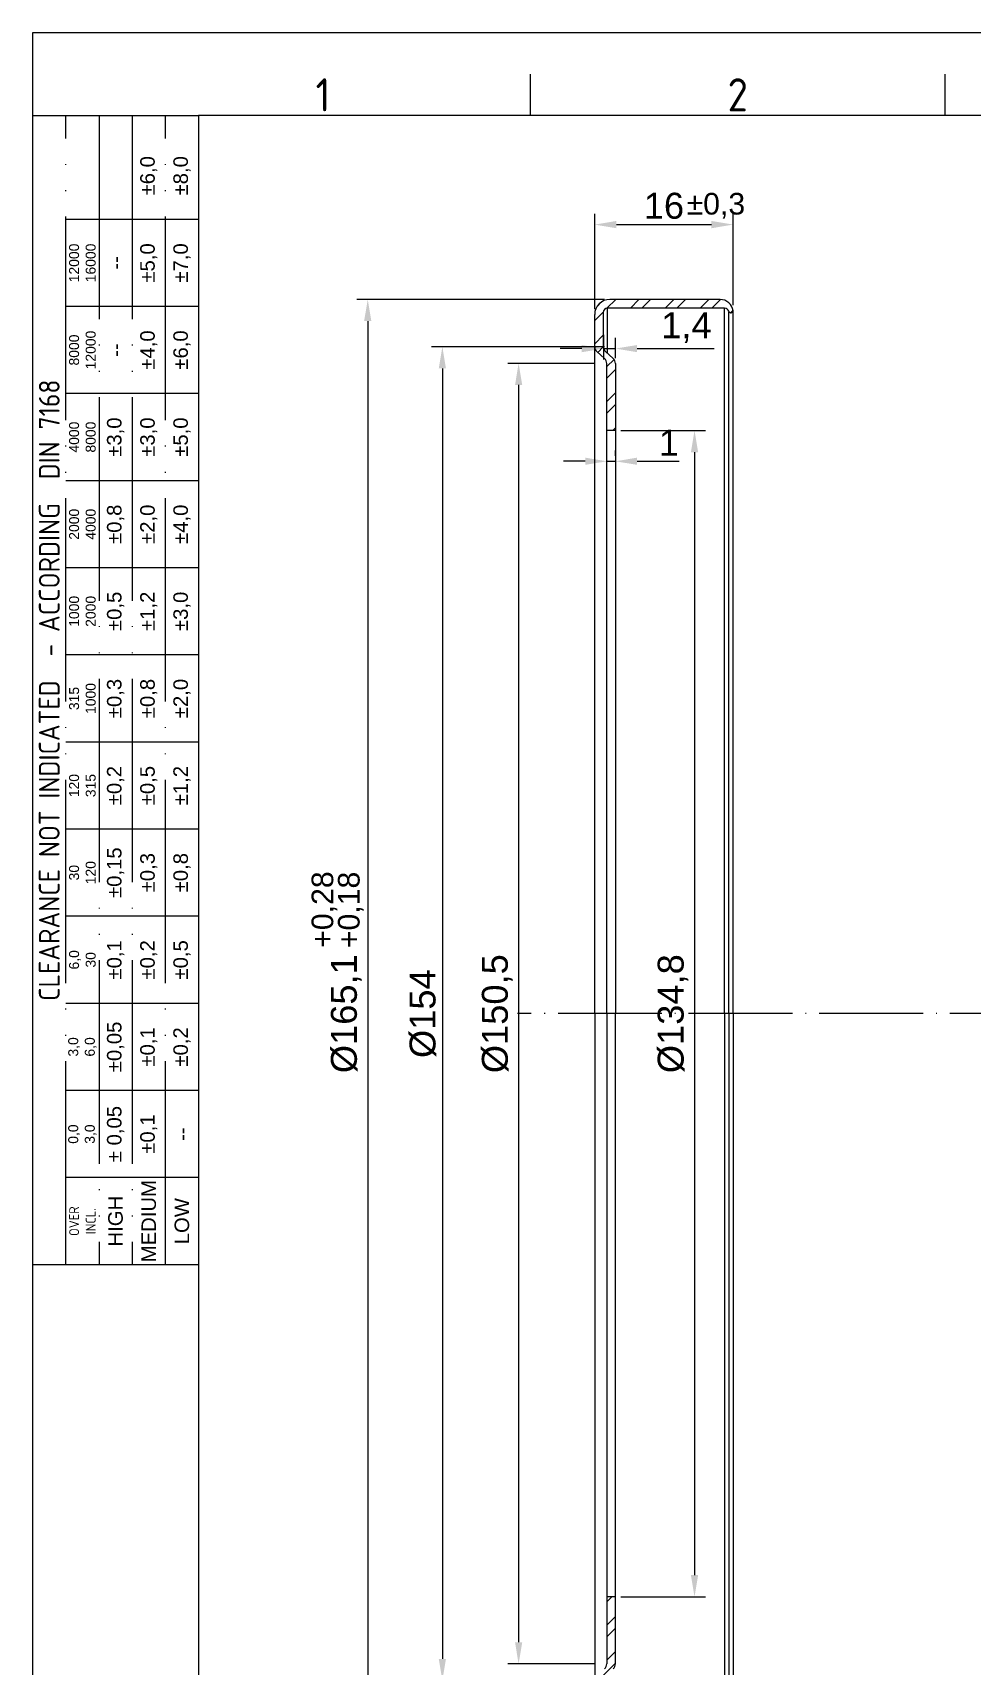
# Model space of a CAD drawing. Header units: millimetres. Extents: x 2461 to 2864, y 1142 to 1427.
# Drawn here: x 2461.2 to 2569.8, y 1237.7 to 1426.5 of the extents above; entities that cross this region are included whole.
import ezdxf
from ezdxf.enums import TextEntityAlignment as Align

# ---------------------------------------------------------------- set-up
doc = ezdxf.new("R2010")
doc.units = ezdxf.units.MM
doc.linetypes.add('ACAD_ISO04W100', pattern=[30, 24, -3, 0, -3])
doc.linetypes.add('ACAD_ISO05W100', pattern=[33, 24, -3, 0, -3, 0, -3])
for name, color, linetype, lineweight in [('AM_0', 7, 'Continuous', 25), ('AM_4', 1, 'ACAD_ISO04W100', 25), ('AM_5', 3, 'Continuous', 25), ('AM_BOR', 2, 'ACAD_ISO05W100', 35)]:
    doc.layers.add(name, color=color, linetype=linetype, lineweight=lineweight)
doc.styles.add('ACISOTS', font='isocp.shx', dxfattribs={"height": 1})
doc.styles.get("Standard").update_dxf_attribs({"font": 'arial.ttf'})
doc.dimstyles.new('ISO-25', dxfattribs={"dimtxt": 3, "dimasz": 2.5, "dimexe": 1.25, "dimexo": 0.625, "dimtad": 1, "dimtxsty": 'Standard', "dimcen": 2.5, "dimadec": 0, "dimazin": 0, "dimtfac": 1, "dimtmove": 0, "dimatfit": 3, "dimfxl": 1, "dimarcsym": 0})

# ---------------------------------------------------------------- blocks, each defined once
blk = doc.blocks.new('A3 ZTL')
for p, q in [((19.57, 280.82), (19.57, 9.78)), ((401.17, 280.82), (19.57, 280.82))]:
    blk.add_line(p, q)
at = {"layer": 'AM_BOR', "color": 135, "linetype": 'Continuous', "lineweight": 25}
for p, q in [((0, 0), (0, 290.61)), ((0, 290.61), (410.96, 290.61))]:
    blk.add_line(p, q, dxfattribs=at)
at = {"layer": 'AM_BOR', "color": 135, "lineweight": 25}
for p, q in [((58.71, 280.82), (58.71, 285.71)), ((107.63, 280.82), (107.63, 285.71)), ((3.91, 145.3), (3.91, 280.82)), ((7.83, 280.82), (7.83, 145.3)), ((11.74, 280.82), (11.74, 145.3)), ((15.66, 145.3), (15.66, 280.82)), ((19.57, 268.59), (3.91, 268.59)), ((19.57, 258.32), (3.91, 258.32)), ((19.57, 248.04), (3.91, 248.04)), ((19.57, 237.77), (3.91, 237.77)), ((19.57, 227.5), (3.91, 227.5)), ((19.57, 217.22), (3.91, 217.22)), ((19.57, 206.95), (3.91, 206.95)), ((19.57, 196.67), (3.91, 196.67)), ((19.57, 186.4), (3.91, 186.4)), ((19.57, 176.13), (3.91, 176.13)), ((19.57, 165.85), (3.91, 165.85)), ((19.57, 155.58), (3.91, 155.58))]:
    blk.add_line(p, q, dxfattribs=at)
blk.add_lwpolyline([(19.57, 145.3), (0, 145.3), (0, 280.82), (19.57, 280.82)], close=True, dxfattribs=at)
at = {"layer": 'AM_BOR', "color": 135, "lineweight": 25, "style": 'ACISOTS'}
for s, p in [('1', (34.25, 283.27)), ('2', (83.17, 283.27))]:
    blk.add_text(s, height=3.91, dxfattribs=at).set_placement(p, align=Align.MIDDLE)
at = {"layer": 'AM_BOR', "color": 135, "lineweight": 25, "attachment_point": 5, "rotation": 90}
for s, insert, char_height, width in [('±6,0', (13.7, 273.73), 1.712, 10.274), ('±8,0', (17.61, 273.73), 1.712, 10.274), ('12000\\P16000', (5.87, 263.45), 1.174, 10.274), ('--', (9.78, 263.45), 1.712, 10.274), ('±5,0', (13.7, 263.45), 1.712, 10.274), ('±7,0', (17.61, 263.45), 1.712, 10.274), ('8000\\P12000', (5.87, 253.18), 1.174, 10.274), ('±4,0', (13.7, 253.18), 1.712, 10.274), ('±6,0', (17.61, 253.18), 1.712, 10.274), ('--', (9.78, 253.18), 1.712, 10.274), ('{\\Fisocp.shx|c0;CLEARANCE NOT INDICATED  - ACCORDING  DIN 7168}', (1.96, 213.06), 2.4462, 135.5186), ('±3,0', (9.78, 242.91), 1.712, 10.274), ('±3,0', (13.7, 242.91), 1.712, 10.274), ('±5,0', (17.61, 242.91), 1.712, 10.274), ('4000\\P8000', (5.87, 242.91), 1.174, 10.274), ('2000\\P4000', (5.87, 232.63), 1.174, 10.274), ('±0,8', (9.78, 232.63), 1.712, 10.274), ('±2,0', (13.7, 232.63), 1.712, 10.274), ('±4,0', (17.61, 232.63), 1.712, 10.274), ('1000\\P2000', (5.87, 222.36), 1.174, 10.274), ('±0,5', (9.78, 222.36), 1.712, 10.274), ('±1,2', (13.7, 222.36), 1.712, 10.274), ('±3,0', (17.61, 222.36), 1.712, 10.274), ('±0,3', (9.78, 212.08), 1.712, 10.274), ('±0,8', (13.7, 212.08), 1.712, 10.274), ('±2,0', (17.61, 212.08), 1.712, 10.274), ('315\\P1000', (5.87, 212.08), 1.174, 10.274), ('120\\P315', (5.87, 201.81), 1.174, 10.274), ('±0,2', (9.78, 201.81), 1.712, 10.274), ('±0,5', (13.7, 201.81), 1.712, 10.274), ('±1,2', (17.61, 201.81), 1.712, 10.274), ('30\\P120', (5.87, 191.54), 1.174, 10.274), ('±0,15', (9.78, 191.54), 1.712, 10.274), ('±0,3', (13.7, 191.54), 1.712, 10.274), ('±0,8', (17.61, 191.54), 1.712, 10.274), ('±0,1', (9.78, 181.26), 1.712, 10.274), ('±0,2', (13.7, 181.26), 1.712, 10.274), ('±0,5', (17.61, 181.26), 1.712, 10.274), ('6,0\\P30', (5.87, 181.26), 1.174, 10.274), ('±0,05', (9.78, 170.99), 1.712, 10.274), ('3,0\\P6,0', (5.87, 170.99), 1.174, 10.274), ('±0,1', (13.7, 170.99), 1.712, 10.274), ('±0,2', (17.61, 170.99), 1.712, 10.274), ('± 0,05', (9.78, 160.71), 1.712, 10.274), ('\\pt4.69206;±0,1', (13.7, 160.71), 1.7123, 10.274), ('0,0\\P3,0', (5.87, 160.71), 1.174, 10.274), ('--', (17.61, 160.71), 1.712, 10.274), ('MEDIUM', (13.7, 150.44), 1.712, 10.274), ('HIGH', (9.78, 150.44), 1.712, 10.274), ('LOW', (17.61, 150.44), 1.712, 10.274), ('{\\Fisocp.shx|c0;OVER\\PINCL.}', (5.87, 150.44), 1.1742, 10.274)]:
    blk.add_mtext(s, dxfattribs=dict(at, insert=insert, char_height=char_height, width=width))
blk = doc.blocks.new('*D60')
at = {"layer": 'AM_5', "color": 0, "lineweight": -2, "transparency": 16777216}
for p, q in [((2527.25, 1395.69), (2498.64, 1395.69)), ((2499.89, 1393.19), (2499.89, 1233.09)), ((2527.25, 1230.59), (2498.64, 1230.59))]:
    blk.add_line(p, q, dxfattribs=at)
at = {"layer": 'AM_5', "color": 0, "transparency": 16777216}
for points in [[(2499.47, 1393.19), (2500.31, 1393.19), (2499.89, 1395.69)], [(2499.47, 1233.09), (2500.31, 1233.09), (2499.89, 1230.59)]]:
    blk.add_solid(points, dxfattribs=at)
at = {"layer": 'Defpoints', "color": 0, "transparency": 16777216}
for p in [(2527.88, 1395.69), (2499.89, 1230.59), (2527.88, 1230.59)]:
    blk.add_point(p, dxfattribs=at)
at = {"layer": 'AM_5', "color": 0, "transparency": 16777216, "insert": (2497.41, 1313.14), "char_height": 3, "attachment_point": 5, "rotation": 90}
blk.add_mtext('%%c165,1', dxfattribs=at)
blk = doc.blocks.new('*D61')
at = {"layer": 'AM_5', "color": 0, "lineweight": -2, "transparency": 16777216}
for p, q in [((2526.13, 1394.57), (2526.13, 1405.6)), ((2542.13, 1395.02), (2542.13, 1405.6)), ((2528.63, 1404.35), (2539.63, 1404.35))]:
    blk.add_line(p, q, dxfattribs=at)
at = {"layer": 'AM_5', "color": 0, "transparency": 16777216}
for points in [[(2528.63, 1404.77), (2528.63, 1403.93), (2526.13, 1404.35)], [(2539.63, 1404.77), (2539.63, 1403.93), (2542.13, 1404.35)]]:
    blk.add_solid(points, dxfattribs=at)
at = {"layer": 'Defpoints', "color": 0, "transparency": 16777216}
for p in [(2542.13, 1404.35), (2526.13, 1393.94), (2542.13, 1394.39)]:
    blk.add_point(p, dxfattribs=at)
at = {"layer": 'AM_5', "color": 0, "transparency": 16777216, "insert": (2534.13, 1406.51), "char_height": 3, "attachment_point": 5}
blk.add_mtext('16', dxfattribs=at)
blk = doc.blocks.new('*D62')
at = {"layer": 'AM_5', "color": 0, "lineweight": -2, "transparency": 16777216}
for p, q in [((2524.63, 1390.02), (2522.13, 1390.02)), ((2527.13, 1391.59), (2527.13, 1388.77)), ((2527.13, 1390.02), (2528.53, 1390.02)), ((2528.53, 1388.93), (2528.53, 1391.27)), ((2531.03, 1390.02), (2539.94, 1390.02))]:
    blk.add_line(p, q, dxfattribs=at)
at = {"layer": 'AM_5', "color": 0, "transparency": 16777216}
for points in [[(2524.63, 1390.43), (2524.63, 1389.6), (2527.13, 1390.02)], [(2531.03, 1390.43), (2531.03, 1389.6), (2528.53, 1390.02)]]:
    blk.add_solid(points, dxfattribs=at)
at = {"layer": 'Defpoints', "color": 0, "transparency": 16777216}
for p in [(2527.13, 1392.21), (2528.53, 1390.02), (2528.53, 1388.31)]:
    blk.add_point(p, dxfattribs=at)
at = {"layer": 'AM_5', "color": 0, "transparency": 16777216, "insert": (2536.73, 1392.44), "char_height": 3, "attachment_point": 5}
blk.add_mtext('1,4', dxfattribs=at)
blk = doc.blocks.new('*D63')
at = {"layer": 'AM_5', "color": 0, "lineweight": -2, "transparency": 16777216}
for p, q in [((2525.03, 1376.99), (2522.53, 1376.99)), ((2527.53, 1377.62), (2527.53, 1378.24)), ((2527.53, 1376.99), (2528.53, 1376.99)), ((2528.53, 1377.62), (2528.53, 1378.24)), ((2531.03, 1376.99), (2535.88, 1376.99))]:
    blk.add_line(p, q, dxfattribs=at)
at = {"layer": 'AM_5', "color": 0, "transparency": 16777216}
for points in [[(2525.03, 1377.41), (2525.03, 1376.58), (2527.53, 1376.99)], [(2531.03, 1377.41), (2531.03, 1376.58), (2528.53, 1376.99)]]:
    blk.add_solid(points, dxfattribs=at)
at = {"layer": 'Defpoints', "color": 0, "transparency": 16777216}
for p in [(2527.53, 1376.99), (2528.53, 1376.99), (2528.53, 1376.99)]:
    blk.add_point(p, dxfattribs=at)
at = {"layer": 'AM_5', "color": 0, "transparency": 16777216, "insert": (2534.7, 1379.13), "char_height": 3, "attachment_point": 5}
blk.add_mtext('1', dxfattribs=at)
blk = doc.blocks.new('*D64')
at = {"layer": 'AM_5', "color": 0, "lineweight": -2, "transparency": 16777216}
for p, q in [((2527.25, 1390.23), (2507.27, 1390.23)), ((2508.52, 1387.73), (2508.52, 1238.56)), ((2527.25, 1236.06), (2507.27, 1236.06))]:
    blk.add_line(p, q, dxfattribs=at)
at = {"layer": 'AM_5', "color": 0, "transparency": 16777216}
for points in [[(2508.1, 1387.73), (2508.93, 1387.73), (2508.52, 1390.23)], [(2508.1, 1238.56), (2508.93, 1238.56), (2508.52, 1236.06)]]:
    blk.add_solid(points, dxfattribs=at)
at = {"layer": 'Defpoints', "color": 0, "transparency": 16777216}
for p in [(2527.88, 1390.23), (2508.52, 1236.06), (2527.88, 1236.06)]:
    blk.add_point(p, dxfattribs=at)
at = {"layer": 'AM_5', "color": 0, "transparency": 16777216, "insert": (2506.28, 1313.14), "char_height": 3, "attachment_point": 5, "rotation": 90}
blk.add_mtext('%%c154', dxfattribs=at)
blk = doc.blocks.new('*D65')
at = {"layer": 'AM_5', "color": 0, "lineweight": -2, "transparency": 16777216}
for p, q in [((2526.15, 1388.31), (2516.08, 1388.31)), ((2517.33, 1385.81), (2517.33, 1240.48)), ((2526.15, 1237.98), (2516.08, 1237.98))]:
    blk.add_line(p, q, dxfattribs=at)
at = {"layer": 'AM_5', "color": 0, "transparency": 16777216}
for points in [[(2516.92, 1385.81), (2517.75, 1385.81), (2517.33, 1388.31)], [(2516.92, 1240.48), (2517.75, 1240.48), (2517.33, 1237.98)]]:
    blk.add_solid(points, dxfattribs=at)
at = {"layer": 'Defpoints', "color": 0, "transparency": 16777216}
for p in [(2526.78, 1388.31), (2517.33, 1237.98), (2526.78, 1237.98)]:
    blk.add_point(p, dxfattribs=at)
at = {"layer": 'AM_5', "color": 0, "transparency": 16777216, "insert": (2514.86, 1313.14), "char_height": 3, "attachment_point": 5, "rotation": 90}
blk.add_mtext('%%C150,5', dxfattribs=at)
blk = doc.blocks.new('*D66')
at = {"layer": 'AM_5', "color": 0, "lineweight": -2, "transparency": 16777216}
for p, q in [((2529.15, 1380.54), (2538.92, 1380.54)), ((2537.67, 1378.04), (2537.67, 1248.24)), ((2529.15, 1245.74), (2538.92, 1245.74))]:
    blk.add_line(p, q, dxfattribs=at)
at = {"layer": 'AM_5', "color": 0, "transparency": 16777216}
for points in [[(2537.25, 1378.04), (2538.09, 1378.04), (2537.67, 1380.54)], [(2537.25, 1248.24), (2538.09, 1248.24), (2537.67, 1245.74)]]:
    blk.add_solid(points, dxfattribs=at)
at = {"layer": 'Defpoints', "color": 0, "transparency": 16777216}
for p in [(2528.53, 1380.54), (2528.53, 1245.74), (2537.67, 1245.74)]:
    blk.add_point(p, dxfattribs=at)
at = {"layer": 'AM_5', "color": 0, "transparency": 16777216, "insert": (2535.19, 1313.14), "char_height": 3, "attachment_point": 5, "rotation": 90}
blk.add_mtext('%%c134,8', dxfattribs=at)

msp = doc.modelspace()

# ---------------------------------------------------------------- hatches: boundary and pattern name
at = {"layer": 'AM_5'}
h = msp.add_hatch(dxfattribs=at)
h.set_pattern_fill('ANSI32', color=1, scale=0.3)
h.paths.add_polyline_path([(2540.639, 1395.695), (2527.876, 1395.695, 0.4142136), (2526.126, 1393.945), (2526.126, 1390.231, 0.2136499), (2526.376, 1389.671), (2527.275, 1388.869, -0.2136499), (2527.526, 1388.309), (2527.526, 1380.545), (2528.526, 1380.545), (2528.526, 1388.309, 0.2136499), (2528.275, 1388.869), (2527.376, 1389.671, -0.2136499), (2527.126, 1390.231), (2527.126, 1394.195, -0.4142136), (2527.626, 1394.695), (2541.153, 1394.695, -0.3371882), (2541.635, 1394.328, 0.8733857), (2542.126, 1394.395, 0.3755653)])
h = msp.add_hatch(dxfattribs=at)
h.set_pattern_fill('ANSI32', color=1, scale=0.3)
h.paths.add_polyline_path([(2527.126, 1236.059, -0.2136499), (2527.376, 1236.619), (2528.275, 1237.421, 0.2136499), (2528.526, 1237.981), (2528.526, 1245.745), (2527.526, 1245.745), (2527.526, 1237.981, -0.2136499), (2527.275, 1237.421), (2526.376, 1236.619, 0.2136499), (2526.126, 1236.059), (2526.126, 1232.345, 0.4142136), (2527.876, 1230.595), (2540.639, 1230.595, 0.3755653), (2542.126, 1231.895, 0.8733857), (2541.635, 1231.962, -0.3371882), (2541.153, 1231.595), (2527.626, 1231.595, -0.4142136), (2527.126, 1232.095)])

# ---------------------------------------------------------------- linework, layer by layer
at = {"layer": 'AM_0'}
for p, q in [((2540.639, 1395.695), (2527.876, 1395.695)), ((2526.126, 1313.145), (2526.126, 1393.945)), ((2527.126, 1394.195), (2527.126, 1390.231)), ((2541.153, 1394.695), (2527.626, 1394.695)), ((2541.153, 1313.145), (2541.153, 1394.69)), ((2542.126, 1313.145), (2542.126, 1394.395)), ((2527.275, 1388.869), (2526.376, 1389.671)), ((2528.275, 1388.869), (2527.376, 1389.671)), ((2527.526, 1313.145), (2527.526, 1388.309)), ((2528.526, 1388.309), (2528.526, 1313.145)), ((2528.526, 1380.545), (2527.526, 1380.545)), ((2526.126, 1313.145), (2526.126, 1232.345)), ((2527.526, 1313.145), (2527.526, 1237.981)), ((2528.526, 1237.981), (2528.526, 1313.145)), ((2541.153, 1313.145), (2541.153, 1231.6)), ((2542.126, 1313.145), (2542.126, 1231.895)), ((2528.526, 1245.745), (2527.526, 1245.745))]:
    msp.add_line(p, q, dxfattribs=at)
at = {"layer": 'AM_0', "lineweight": -2}
for p, q in [((2527.626, 1389.449), (2527.626, 1394.69)), ((2541.635, 1313.145), (2541.635, 1394.323)), ((2541.635, 1313.145), (2541.635, 1231.967))]:
    msp.add_line(p, q, dxfattribs=at)
at = {"layer": 'AM_0'}
for centre, radius, start, end in [((2527.876, 1393.945), 1.75, 90, 180), ((2540.639, 1394.195), 1.5, 7.66226, 90), ((2527.626, 1394.195), 0.5, 90, 180), ((2541.153, 1394.195), 0.5, 15.46601, 90), ((2541.876, 1394.395), 0.25, 195.46601, 0), ((2526.876, 1390.231), 0.75, 180, 228.2397), ((2527.876, 1390.231), 0.75, 180, 228.2397), ((2526.776, 1388.309), 0.75, 0, 48.2397), ((2527.776, 1388.309), 0.75, 0, 48.2397), ((2526.776, 1237.981), 0.75, 311.7603, 0), ((2527.776, 1237.981), 0.75, 311.7603, 0)]:
    msp.add_arc(centre, radius, start, end, dxfattribs=at)
at = {"layer": 'AM_4', "ltscale": 0.5}
msp.add_line((2820.787, 1313.145), (2517.22, 1313.145), dxfattribs=at)

# ---------------------------------------------------------------- block references
at = {"linetype": 'ByBlock', "lineweight": 0, "xscale": 0.9801000000000002, "yscale": 0.9801000000000002, "zscale": 0.9801000000000002}
msp.add_blockref('A3 ZTL', (2461.153, 1141.711), dxfattribs=at)

# ---------------------------------------------------------------- texts
at = {"layer": 'AM_5', "insert": (2536.752, 1408.013), "char_height": 2.5, "attachment_point": 1}
msp.add_mtext_dynamic_manual_height_columns('%%P0,3', width=31.70667, gutter_width=12.5, heights=[0], dxfattribs=at)
at = {"layer": 'AM_5', "char_height": 2.5, "attachment_point": 1, "rotation": 90}
for s, insert in [('+0,28', (2493.4, 1320.759)), ('+0,18', (2496.449, 1320.715))]:
    msp.add_mtext_dynamic_manual_height_columns(s, width=31.70667, gutter_width=12.5, heights=[0], dxfattribs=dict(at, insert=insert))

# ---------------------------------------------------------------- dimensions: what is measured, and where the dimension line sits
at = {"layer": 'AM_5'}
for base, p1, p2, picture, middle in [((2542.126, 1404.349), (2526.126, 1393.945), (2542.126, 1394.395), '*D61', (2534.126, 1406.506)), ((2528.526, 1390.017), (2527.126, 1392.213), (2528.526, 1388.309), '*D62', (2536.734, 1392.444)), ((2528.526, 1376.994), (2527.526, 1376.994), (2528.526, 1376.994), '*D63', (2534.703, 1379.125))]:
    dim = msp.add_linear_dim(base=base, p1=p1, p2=p2, dimstyle='ISO-25', dxfattribs=at)
    dim.commit()
    dim.dimension.update_dxf_attribs({"geometry": picture, "text_midpoint": middle})
for base, p1, p2, text, picture, middle in [((2499.89, 1230.595), (2527.876, 1395.695), (2527.876, 1230.595), '%%c165,1', '*D60', (2497.413, 1313.145)), ((2508.518, 1236.059), (2527.876, 1390.231), (2527.876, 1236.059), '%%c154', '*D64', (2506.277, 1313.145)), ((2517.334, 1237.981), (2526.776, 1388.309), (2526.776, 1237.981), '%%C150,5', '*D65', (2514.857, 1313.145)), ((2537.671, 1245.745), (2528.526, 1380.545), (2528.526, 1245.745), '%%c134,8', '*D66', (2535.194, 1313.145))]:
    dim = msp.add_linear_dim(base=base, p1=p1, p2=p2, angle=90, text=text, dimstyle='ISO-25', dxfattribs=at)
    dim.commit()
    dim.dimension.update_dxf_attribs({"geometry": picture, "text_midpoint": middle})

doc.saveas('drawing.dxf')
